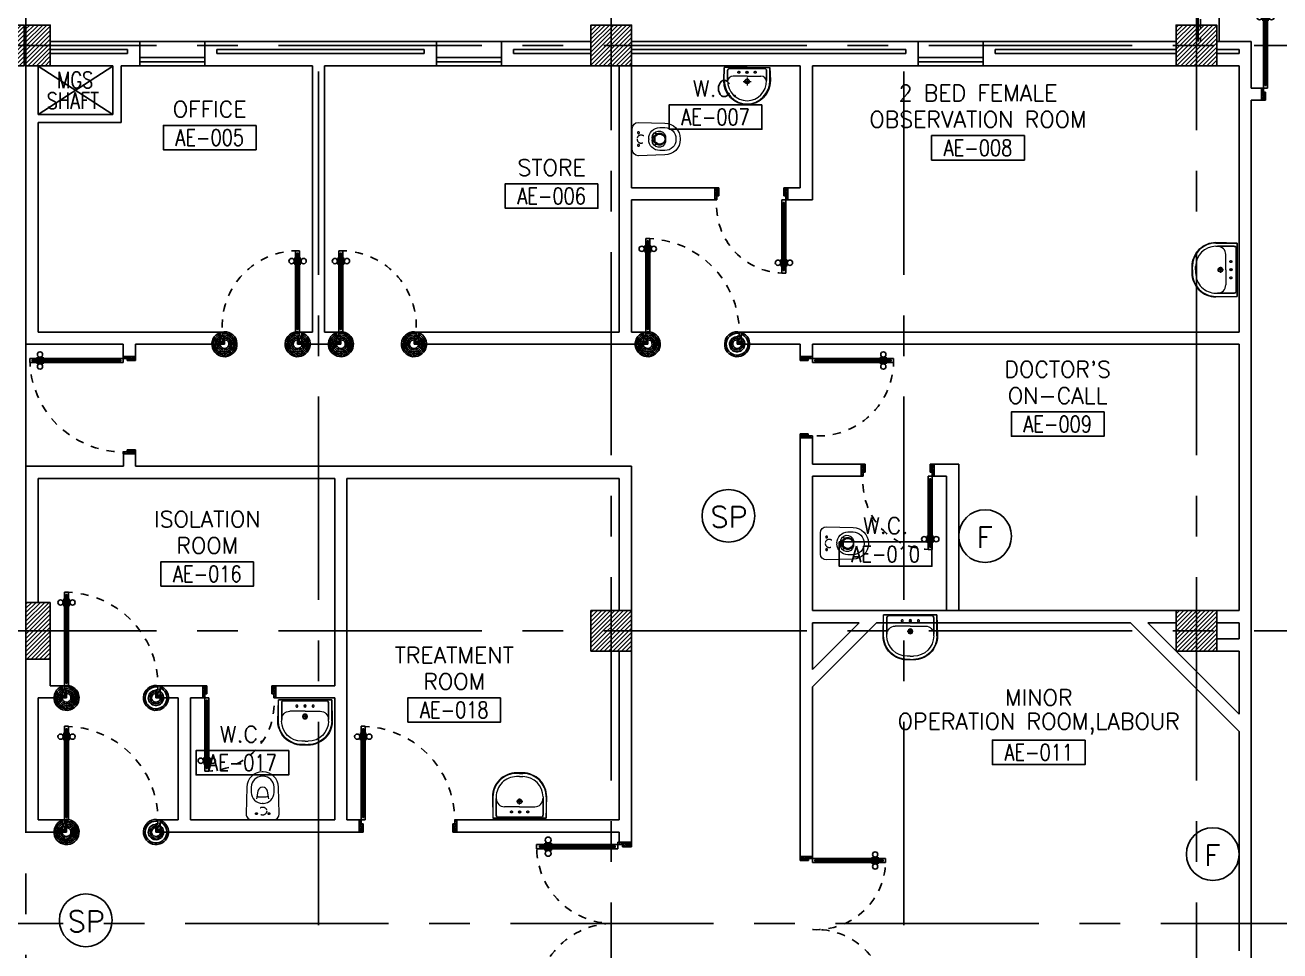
# Model space of a CAD drawing. Extents: x -0.4 to 91.7, y -13.9 to 77.4.
# Drawn here: x 53.23 to 68.67, y 52.73 to 64.12 of the extents above; entities that cross this region are included whole.
import ezdxf
from ezdxf.enums import TextEntityAlignment as Align

# ---------------------------------------------------------------- set-up
doc = ezdxf.new("R2010")
doc.units = 0
doc.header["$MEASUREMENT"] = 0
doc.header["$PDMODE"] = 3
doc.header["$PDSIZE"] = 0.1
for name, pattern in [('CENTERX2', [4, 2.5, -0.5, 0.5, -0.5]), ('DASHED', [0.75, 0.5, -0.25]), ('HIDDEN', [0.375, 0.25, -0.125]), ('HIDDEN2', [0.1875, 0.125, -0.0625])]:
    doc.linetypes.add(name, pattern=pattern)
doc.layers.get('0').update_dxf_attribs({"color": 11, "linetype": 'CONTINUOUS'})
doc.layers.get('DEFPOINTS').update_dxf_attribs({"color": 11, "linetype": 'CONTINUOUS'})
for name, color, linetype in [('AX-DIM', 11, 'CONTINUOUS'), ('AXES', 11, 'CENTERX2'), ('COL', 11, 'CONTINUOUS'), ('DOOR', 11, 'CONTINUOUS'), ('DOOR-DIM', 11, 'CONTINUOUS'), ('E-CLCK', 4, 'CONTINUOUS'), ('E-PA', 4, 'CONTINUOUS'), ('FIX', 11, 'CONTINUOUS'), ('HAT', 11, 'CONTINUOUS'), ('INSUL', 11, 'CONTINUOUS'), ('RM-BOX', 11, 'CONTINUOUS'), ('RM-NAME', 11, 'CONTINUOUS'), ('RM-NO', 11, 'CONTINUOUS'), ('SHAFT', 11, 'CONTINUOUS'), ('STR', 11, 'CONTINUOUS'), ('WALL', 11, 'CONTINUOUS'), ('WIN', 11, 'CONTINUOUS')]:
    doc.layers.add(name, color=color, linetype=linetype)
doc.styles.add('ROMANS', font='ROMANS.shx', dxfattribs={"width": 0.6})
doc.dimstyles.new('STANDARD in', dxfattribs={"dimtxt": 0.2, "dimasz": 0.1, "dimexe": 0.07, "dimexo": 0.05, "dimgap": 0.1, "dimtad": 1, "dimdec": 0, "dimlfac": 1000, "dimzin": 0, "dimdsep": 46, "dimtxsty": 'ROMANS', "dimblk": 'ARCHTICK', "dimcen": 0.05, "dimdle": 0.05, "dimclrd": 7, "dimclre": 7, "dimclrt": 2, "dimadec": 0, "dimazin": 0, "dimtfac": 1, "dimtdec": 0, "dimtmove": 2, "dimatfit": 3, "dimldrblk": 'ARCHTICK', "dimfxl": 0, "dimtolj": 1, "dimtzin": 0, "dimarcsym": 0})

# ---------------------------------------------------------------- blocks, each defined once
blk = doc.blocks.new('*X47')
at = {"color": 0}
for p, q in [((80579, 62336), (81044, 62801)), ((80579, 62389), (80991, 62801)), ((80579, 62442), (80938, 62801)), ((80579, 62495), (80885, 62801)), ((80579, 62548), (80832, 62801)), ((80579, 62601), (80779, 62801)), ((80579, 62654), (80726, 62801)), ((80579, 62707), (80673, 62801)), ((80579, 62760), (80620, 62801)), ((80597, 62301), (81079, 62783)), ((80650, 62301), (81079, 62730)), ((80703, 62301), (81079, 62677)), ((80756, 62301), (81079, 62624)), ((80810, 62301), (81079, 62571)), ((80863, 62301), (81079, 62518)), ((80916, 62301), (81079, 62465)), ((80969, 62301), (81079, 62412)), ((81022, 62301), (81079, 62359)), ((81075, 62301), (81079, 62306))]:
    blk.add_line(p, q, dxfattribs=at)
blk = doc.blocks.new('A$C010A25D0')
at = {"layer": 'DOOR', "color": 0, "linetype": 'ByBlock'}
for p, q in [((0, 2031), (0, 1981)), ((0, 1981), (0, 2031)), ((50, 2031), (0, 2031)), ((30, 2014), (30, 1998)), ((50, 2014), (30, 2014)), ((50, 2031), (50, 2014)), ((83, 2031), (83, 2038)), ((173, 2038), (83, 2038)), ((95, 2038), (95, 2047)), ((95, 2047), (160, 2047)), ((95, 2038), (160, 2038)), ((160, 2038), (160, 2047)), ((173, 2031), (173, 2038)), ((950, 2014), (950, 2031)), ((950, 2031), (1000, 2031)), ((970, 2014), (950, 2014)), ((970, 1998), (970, 2014)), ((1000, 2056), (1000, 2031)), ((1000, 2056), (1150, 2056)), ((1000, 1981), (1000, 2031)), ((1000, 2031), (1050, 2031)), ((1050, 2031), (1050, 2006)), ((1150, 2006), (1150, 2056)), ((50, 1981), (0, 1981)), ((50, 1998), (30, 1998)), ((50, 1998), (50, 1981)), ((83, 1981), (83, 1974)), ((173, 1974), (83, 1974)), ((95, 1974), (95, 1965)), ((95, 1974), (160, 1974)), ((95, 1965), (160, 1965)), ((160, 1974), (160, 1965)), ((173, 1981), (173, 1974)), ((950, 1981), (950, 1998)), ((950, 1998), (970, 1998)), ((1000, 1981), (950, 1981)), ((1050, 2006), (1150, 2006)), ((50, 131), (0, 131)), ((0, 131), (0, 81)), ((0, 81), (0, 131)), ((50, 81), (0, 81)), ((50, 114), (30, 114)), ((30, 98), (30, 114)), ((50, 98), (30, 98)), ((50, 114), (50, 131)), ((50, 81), (50, 98)), ((173, 138), (83, 138)), ((83, 131), (83, 138)), ((83, 81), (83, 74)), ((173, 74), (83, 74)), ((95, 147), (160, 147)), ((95, 138), (95, 147)), ((95, 138), (160, 138)), ((95, 74), (160, 74)), ((95, 74), (95, 65)), ((95, 65), (160, 65)), ((160, 138), (160, 147)), ((160, 74), (160, 65)), ((173, 131), (173, 138)), ((173, 81), (173, 74)), ((1000, 131), (950, 131)), ((950, 131), (950, 114)), ((950, 114), (970, 114)), ((970, 98), (950, 98)), ((950, 98), (950, 81)), ((950, 81), (1000, 81)), ((970, 114), (970, 98)), ((1000, 131), (1000, 81)), ((1000, 56), (1000, 81)), ((1000, 81), (1050, 81)), ((1000, 56), (1150, 56)), ((1050, 81), (1050, 106)), ((1050, 106), (1150, 106)), ((1150, 106), (1150, 56))]:
    blk.add_line(p, q, dxfattribs=at)
at = {"layer": 'DOOR', "linetype": 'ByBlock'}
for p, q in [((950, 2031), (50, 2031)), ((950, 2014), (50, 2014)), ((950, 1998), (50, 1998)), ((50, 1981), (950, 1981)), ((50, 131), (950, 131)), ((950, 114), (50, 114)), ((950, 98), (50, 98)), ((950, 81), (50, 81)), ((1150, 56), (1000, 56))]:
    blk.add_line(p, q, dxfattribs=at)
at = {"layer": 'DOOR', "color": 9, "linetype": 'ByBlock'}
for p, q in [((1150, 2006), (1037, 2056)), ((1150, 2006), (1050, 2019)), ((1150, 2006), (1110, 2056)), ((1150, 106), (1037, 56)), ((1150, 106), (1050, 93)), ((1150, 106), (1110, 56))]:
    blk.add_line(p, q, dxfattribs=at)
at = {"layer": 'DOOR', "color": 0, "linetype": 'ByBlock'}
for centre in [(128, 2079), (128, 1932), (128, 179), (128, 32)]:
    blk.add_circle(centre, 32.4, dxfattribs=at)
at = {"layer": 'DOOR', "linetype": 'HIDDEN', "ltscale": 0.5}
for centre, start, end in [((951, 2006), 178.494, 272.9568), ((951, 106), 87.0432, 181.506)]:
    blk.add_arc(centre, 951, start, end, dxfattribs=at)
at = {"layer": 'DOOR', "color": 9, "linetype": 'ByBlock'}
for centre, radius, start, end in [((1150, 2006), 154, 161.1053, 166.2858), ((1150, 2006), 134, 158.1598, 169.28), ((1150, 2006), 114, 154.0838, 167.3774), ((1150, 2006), 94.4, 148.0182, 180), ((1150, 2006), 74.4, 137.7764, 180), ((1150, 2006), 54.4, 113.2074, 180), ((1150, 2006), 34.4, 90, 180), ((1150, 2006), 14.4, 90, 180), ((1150, 106), 154, 193.7142, 198.8947), ((1150, 106), 134, 190.72, 201.8402), ((1150, 106), 114, 192.6226, 205.9162), ((1150, 106), 94.4, 180, 211.9818), ((1150, 106), 74.4, 180, 222.2236), ((1150, 106), 54.4, 180, 246.7926), ((1150, 106), 34.4, 180, 270), ((1150, 106), 14.4, 180, 270)]:
    blk.add_arc(centre, radius, start, end, dxfattribs=at)
at = {"layer": 'WALL'}
blk.add_line((1000, 56), (1150, 56), dxfattribs=at)
blk = doc.blocks.new('*X46')
at = {"color": 0}
for p, q in [((80579, 69548), (81032, 70001)), ((80579, 69601), (80979, 70001)), ((80579, 69654), (80926, 70001)), ((80579, 69707), (80873, 70001)), ((80579, 69760), (80820, 70001)), ((80579, 69814), (80767, 70001)), ((80579, 69867), (80714, 70001)), ((80579, 69920), (80661, 70001)), ((80579, 69973), (80608, 70001)), ((80585, 69501), (81079, 69995)), ((80638, 69501), (81079, 69942)), ((80691, 69501), (81079, 69889)), ((80744, 69501), (81079, 69836)), ((80797, 69501), (81079, 69783)), ((80850, 69501), (81079, 69730)), ((80903, 69501), (81079, 69677)), ((80956, 69501), (81079, 69624)), ((81009, 69501), (81079, 69571)), ((81062, 69501), (81079, 69518))]:
    blk.add_line(p, q, dxfattribs=at)
blk = doc.blocks.new('_ARCHTICK')
at = {"color": 0, "linetype": 'ByBlock', "const_width": 0.15}
blk.add_lwpolyline([(-0.5, -0.5), (0.5, 0.5)], dxfattribs=at)
blk = doc.blocks.new('*D139')
at = {"layer": 'AX-DIM', "color": 7, "lineweight": -2}
for p, q in [((10.901, 76.113), (86.317, 76.113)), ((10.951, 63.985), (10.951, 76.183)), ((86.267, 74.743), (86.267, 76.183))]:
    blk.add_line(p, q, dxfattribs=at)
at = {"layer": 'DEFPOINTS', "color": 0}
for p in [(86.267, 76.113), (86.267, 74.693), (10.951, 63.935)]:
    blk.add_point(p, dxfattribs=at)
at = {"layer": 'AX-DIM', "color": 7, "lineweight": -2, "xscale": 0.1, "yscale": 0.1, "zscale": 0.1, "rotation": 180}
blk.add_blockref('_ARCHTICK', (10.951, 76.113), dxfattribs=at)
at = {"layer": 'AX-DIM', "color": 7, "lineweight": -2, "xscale": 0.1, "yscale": 0.1, "zscale": 0.1}
blk.add_blockref('_ARCHTICK', (86.267, 76.113), dxfattribs=at)
at = {"layer": 'AX-DIM', "color": 2, "insert": (48.609, 76.313), "char_height": 0.2, "attachment_point": 5, "style": 'ROMANS'}
blk.add_mtext('\\A1;75316', dxfattribs=at)
blk = doc.blocks.new('RM1')
at = {"layer": 'RM-BOX'}
blk.add_lwpolyline([(570, -200), (-570, -200), (-570, -500), (570, -500)], close=True, dxfattribs=at)
at = {"layer": 'RM-NAME', "style": 'ROMANS'}
for tag, p in [('ROOMNAME1', (0, 324)), ('ROOMNAME2', (0, 0))]:
    blk.add_attdef(tag, text='', height=200, dxfattribs=at).set_placement(p, align=Align.MIDDLE)
at = {"layer": 'RM-NO', "style": 'ROMANS', "width": 0.8}
blk.add_attdef('ROOMNO', text='', height=200, dxfattribs=at).set_placement((0, -350), align=Align.MIDDLE)
blk = doc.blocks.new('A$C24ED45A6')
at = {"layer": 'DOOR', "color": 0, "linetype": 'ByBlock'}
for p, q in [((925, 1100), (925, 1150)), ((925, 1150), (975, 1150)), ((975, 1150), (925, 1150)), ((942, 1100), (925, 1100)), ((942, 1100), (942, 1120)), ((958, 1120), (942, 1120)), ((958, 1100), (958, 1120)), ((975, 1100), (958, 1100)), ((975, 1100), (975, 1150)), ((909, 1055), (909, 990)), ((918, 1055), (909, 1055)), ((918, 990), (909, 990)), ((918, 978), (918, 1068)), ((925, 1068), (918, 1068)), ((918, 1055), (918, 990)), ((925, 978), (918, 978)), ((975, 1068), (982, 1068)), ((975, 978), (982, 978)), ((982, 978), (982, 1068)), ((982, 1055), (982, 990)), ((982, 1055), (991, 1055)), ((982, 990), (991, 990)), ((991, 1055), (991, 990)), ((925, 150), (925, 200)), ((925, 200), (942, 200)), ((942, 200), (942, 180)), ((942, 180), (958, 180)), ((958, 180), (958, 200)), ((958, 200), (975, 200)), ((975, 200), (975, 150)), ((0, 0), (0, 150)), ((0, 150), (25, 150)), ((50, 0), (0, 0)), ((25, 150), (25, 100)), ((25, 100), (50, 100)), ((50, 100), (50, 0)), ((925, 150), (975, 150)), ((975, 100), (950, 100)), ((950, 100), (950, 0)), ((1000, 150), (975, 150)), ((975, 150), (975, 100)), ((1000, 150), (1000, 0)), ((950, 0), (1000, 0))]:
    blk.add_line(p, q, dxfattribs=at)
at = {"layer": 'DOOR', "linetype": 'ByBlock'}
for p, q in [((925, 1100), (925, 200)), ((942, 200), (942, 1100)), ((958, 200), (958, 1100)), ((975, 200), (975, 1100))]:
    blk.add_line(p, q, dxfattribs=at)
at = {"layer": 'DOOR', "color": 9, "linetype": 'ByBlock'}
for p, q in [((50, 0), (0, 114)), ((50, 0), (0, 40)), ((50, 0), (37, 100)), ((950, 0), (1000, 114)), ((950, 0), (963, 100)), ((950, 0), (1000, 40))]:
    blk.add_line(p, q, dxfattribs=at)
at = {"layer": 'DOOR', "color": 0, "linetype": 'ByBlock'}
for centre in [(876, 1023), (1024, 1023)]:
    blk.add_circle(centre, 32.4, dxfattribs=at)
at = {"layer": 'DOOR', "linetype": 'HIDDEN', "ltscale": 0.5}
blk.add_arc((950, 222), 928, 88.456, 184.4816, dxfattribs=at)
at = {"layer": 'DOOR', "color": 9, "linetype": 'ByBlock'}
for centre, radius, start, end in [((50, 0), 154, 103.7142, 108.8947), ((50, 0), 134, 100.72, 111.8402), ((50, 0), 114, 102.6226, 115.9162), ((50, 0), 94.4, 90, 121.9818), ((50, 0), 74.4, 90, 132.2236), ((50, 0), 54.4, 90, 156.7926), ((50, 0), 34.4, 90, 180), ((50, 0), 14.4, 90, 180), ((950, 0), 94.4, 58.0182, 90), ((950, 0), 74.4, 47.7764, 90), ((950, 0), 54.4, 23.2074, 90), ((950, 0), 34.4, 0, 90), ((950, 0), 14.4, 0, 90), ((950, 0), 134, 68.1598, 79.28), ((950, 0), 114, 64.0838, 77.3774), ((950, 0), 154, 71.1053, 76.2858)]:
    blk.add_arc(centre, radius, start, end, dxfattribs=at)
at = {"layer": 'WALL'}
blk.add_line((1000, 0), (1000, 150), dxfattribs=at)
blk = doc.blocks.new('*X72')
at = {"color": 0}
for p, q in [((73379, 62348), (73832, 62801)), ((73379, 62401), (73779, 62801)), ((73379, 62454), (73726, 62801)), ((73379, 62507), (73673, 62801)), ((73379, 62560), (73620, 62801)), ((73379, 62614), (73567, 62801)), ((73379, 62667), (73514, 62801)), ((73379, 62720), (73461, 62801)), ((73379, 62773), (73408, 62801)), ((73385, 62301), (73879, 62795)), ((73438, 62301), (73879, 62742)), ((73491, 62301), (73879, 62689)), ((73544, 62301), (73879, 62636)), ((73597, 62301), (73879, 62583)), ((73650, 62301), (73879, 62530)), ((73703, 62301), (73879, 62477)), ((73756, 62301), (73879, 62424)), ((73809, 62301), (73879, 62371)), ((73862, 62301), (73879, 62318))]:
    blk.add_line(p, q, dxfattribs=at)
blk = doc.blocks.new('COL50')
at = {"layer": 'COL'}
blk.add_lwpolyline([(-250, 250), (-250, -250), (250, -250), (250, 250)], close=True, dxfattribs=at)
blk = doc.blocks.new('A$C272A55A0')
at = {"layer": 'DOOR', "color": 0, "linetype": 'ByBlock'}
for p, q in [((0, 900), (0, 1050)), ((50, 1050), (0, 1050)), ((50, 950), (50, 1050)), ((1750, 950), (1750, 1050)), ((1750, 1050), (1800, 1050)), ((1800, 1050), (1800, 900)), ((0, 900), (25, 900)), ((25, 950), (50, 950)), ((25, 900), (25, 950)), ((75, 900), (25, 900)), ((25, 850), (25, 900)), ((42, 850), (25, 850)), ((58, 870), (42, 870)), ((42, 870), (42, 850)), ((58, 850), (58, 870)), ((75, 850), (58, 850)), ((75, 900), (75, 850)), ((1725, 900), (1775, 900)), ((1725, 900), (1725, 850)), ((1725, 850), (1742, 850)), ((1742, 870), (1758, 870)), ((1742, 850), (1742, 870)), ((1775, 950), (1750, 950)), ((1758, 870), (1758, 850)), ((1758, 850), (1775, 850)), ((1775, 900), (1775, 950)), ((1800, 900), (1775, 900)), ((1775, 850), (1775, 900)), ((1718, 160), (1709, 160)), ((1709, 95), (1709, 160)), ((1725, 173), (1718, 173)), ((1718, 173), (1718, 83)), ((1718, 95), (1718, 160)), ((1775, 173), (1782, 173)), ((1782, 173), (1782, 83)), ((1782, 160), (1791, 160)), ((1782, 95), (1782, 160)), ((1791, 95), (1791, 160)), ((25, 50), (42, 50)), ((25, 50), (25, 0)), ((25, 0), (75, 0)), ((75, 0), (25, 0)), ((42, 50), (42, 30)), ((42, 30), (58, 30)), ((58, 50), (75, 50)), ((58, 50), (58, 30)), ((75, 50), (75, 0)), ((1718, 95), (1709, 95)), ((1725, 83), (1718, 83)), ((1742, 50), (1725, 50)), ((1725, 50), (1725, 0)), ((1775, 0), (1725, 0)), ((1725, 0), (1775, 0)), ((1742, 50), (1742, 30)), ((1758, 30), (1742, 30)), ((1775, 50), (1758, 50)), ((1758, 50), (1758, 30)), ((1775, 83), (1782, 83)), ((1775, 50), (1775, 0)), ((1782, 95), (1791, 95))]:
    blk.add_line(p, q, dxfattribs=at)
at = {"layer": 'DOOR', "color": 9, "linetype": 'ByBlock'}
for p, q in [((50, 1050), (0, 1010)), ((50, 1050), (0, 937)), ((50, 1050), (37, 950)), ((1750, 1050), (1800, 1010)), ((1750, 1050), (1800, 937)), ((1750, 1050), (1763, 950))]:
    blk.add_line(p, q, dxfattribs=at)
at = {"layer": 'DOOR', "linetype": 'ByBlock'}
for p, q in [((25, 850), (25, 50)), ((42, 850), (42, 50)), ((58, 850), (58, 50)), ((75, 50), (75, 850)), ((1725, 50), (1725, 850)), ((1742, 850), (1742, 50)), ((1758, 850), (1758, 50)), ((1775, 850), (1775, 50))]:
    blk.add_line(p, q, dxfattribs=at)
at = {"layer": 'DOOR', "color": 0, "linetype": 'ByBlock'}
for centre in [(1676, 128), (1824, 128)]:
    blk.add_circle(centre, 32.4, dxfattribs=at)
at = {"layer": 'DOOR', "color": 9, "linetype": 'ByBlock'}
for centre, radius, start, end in [((50, 1050), 54.4, 203.2074, 270), ((50, 1050), 74.4, 227.7764, 270), ((50, 1050), 34.4, 180, 270), ((50, 1050), 14.4, 180, 270), ((1750, 1050), 14.4, 270, 0), ((1750, 1050), 34.4, 270, 0), ((1750, 1050), 54.4, 270, 336.7926), ((1750, 1050), 74.4, 270, 312.2236), ((50, 1050), 94.4, 238.0182, 270), ((50, 1050), 114, 244.0838, 257.3774), ((50, 1050), 134, 248.1598, 259.28), ((50, 1050), 154, 251.1053, 256.2858), ((1750, 1050), 94.4, 270, 301.9818), ((1750, 1050), 114, 282.6226, 295.9162), ((1750, 1050), 134, 280.72, 291.8402), ((1750, 1050), 154, 283.7142, 288.8947)]:
    blk.add_arc(centre, radius, start, end, dxfattribs=at)
at = {"layer": 'DOOR', "linetype": 'HIDDEN', "ltscale": 0.5}
for centre, start, end in [((50, 851), 268.3174, 3.2965), ((1750, 851), 176.7035, 271.6826)]:
    blk.add_arc(centre, 851, start, end, dxfattribs=at)
at = {"layer": 'WALL', "linetype": 'ByBlock'}
blk.add_line((1800, 900), (1800, 1050), dxfattribs=at)
blk = doc.blocks.new('*X71')
at = {"color": 0}
for p, q in [((73379, 69508), (73872, 70001)), ((73379, 69561), (73819, 70001)), ((73379, 69614), (73766, 70001)), ((73379, 69667), (73713, 70001)), ((73379, 69720), (73660, 70001)), ((73379, 69773), (73607, 70001)), ((73379, 69826), (73554, 70001)), ((73379, 69879), (73501, 70001)), ((73379, 69932), (73448, 70001)), ((73379, 69985), (73395, 70001)), ((73425, 69501), (73879, 69955)), ((73478, 69501), (73879, 69902)), ((73532, 69501), (73879, 69849)), ((73585, 69501), (73879, 69796)), ((73638, 69501), (73879, 69743)), ((73691, 69501), (73879, 69690)), ((73744, 69501), (73879, 69637)), ((73797, 69501), (73879, 69584)), ((73850, 69501), (73879, 69531))]:
    blk.add_line(p, q, dxfattribs=at)
blk = doc.blocks.new('LAV1')
at = {"layer": 'FIX', "linetype": 'ByBlock'}
blk.add_line((-328, -25), (328, -25), dxfattribs=at)
at = {"layer": 'FIX', "linetype": 'Continuous', "lineweight": 20}
for p, q in [((-328, -285), (-328, -25)), ((328, -285), (328, -25)), ((-288, -285), (-288, -265)), ((0, -165), (-187, -165)), ((0, -165), (187, -165)), ((287, -285), (287, -265)), ((0, -535), (-38, -535)), ((0, -575), (-38, -575)), ((0, -535), (38, -535)), ((0, -575), (38, -575))]:
    blk.add_line(p, q, dxfattribs=at)
at = {"layer": 'FIX', "linetype": 'ByBlock', "ltscale": 0.3}
for p, q in [((-288, -265), (-288, -60)), ((0, -35), (-262, -35)), ((0, -35), (262, -35)), ((287, -265), (287, -60))]:
    blk.add_line(p, q, dxfattribs=at)
at = {"layer": 'FIX', "lineweight": 20}
for p, q in [((-16, -101), (15, -101)), ((0, -85), (0, -116))]:
    blk.add_line(p, q, dxfattribs=at)
at = {"layer": 'FIX', "linetype": 'DASHED', "lineweight": 20, "ltscale": 0.04}
for p, q in [((-36, -230), (37, -230)), ((0, -194), (0, -266))]:
    blk.add_line(p, q, dxfattribs=at)
at = {"layer": 'FIX', "linetype": 'Continuous', "lineweight": 20}
blk.add_lwpolyline([(295, -25), (0, -25), (-328, -25), (-334, -285, 0.414214), (-38, -582), (0, -582), (38, -582, 0.414214), (334, -285), (328, -25), (0, -25)], format="xyb", dxfattribs=at)
at = {"layer": 'FIX', "linetype": 'HIDDEN', "lineweight": 20, "ltscale": 0.05}
for centre in [(-100, -101), (100, -101)]:
    blk.add_circle(centre, 12.4, dxfattribs=at)
at = {"layer": 'FIX', "lineweight": 20}
for centre, radius in [((0, -101), 15.5), ((0, -230), 29.5), ((0, -230), 22.5)]:
    blk.add_circle(centre, radius, dxfattribs=at)
at = {"layer": 'FIX', "linetype": 'ByBlock', "ltscale": 0.3}
for centre, start, end in [((-262, -60), 90, 180), ((262, -60), 0, 90)]:
    blk.add_arc(centre, 25, start, end, dxfattribs=at)
at = {"layer": 'FIX', "linetype": 'Continuous', "lineweight": 20}
for centre, radius, start, end in [((-38, -285), 290, 180, 270), ((-38, -285), 250, 180, 270), ((-187, -265), 100, 90, 180), ((38, -285), 290, 270, 0), ((38, -285), 250, 270, 0), ((187, -265), 100, 0, 90)]:
    blk.add_arc(centre, radius, start, end, dxfattribs=at)
blk = doc.blocks.new('WC1')
at = {"layer": 'FIX', "lineweight": 20}
for p, q in [((35, 204), (-293, 194)), ((-482, 5), (-482, -5)), ((-429, 5), (-429, -5)), ((-289, 24), (-295, 0)), ((-295, 0), (-289, -24)), ((-230, 141), (-293, 141)), ((-150, 76), (-245, 60)), ((-94, 5), (-94, -5)), ((108, 0), (108, 131)), ((108, -131), (108, 0)), ((-293, -141), (-230, -141)), ((-245, -60), (-150, -76)), ((-293, -194), (35, -204)), ((32, -204), (35, -204))]:
    blk.add_line(p, q, dxfattribs=at)
at = {"layer": 'FIX', "linetype": 'Continuous', "lineweight": 20}
blk.add_line((-175, -47), (-175, 45), dxfattribs=at)
at = {"layer": 'FIX', "linetype": 'HIDDEN2', "lineweight": 20, "ltscale": 0.3}
blk.add_circle((0, 0), 49.8, dxfattribs=at)
at = {"layer": 'FIX', "linetype": 'HIDDEN', "lineweight": 20, "ltscale": 0.05}
for centre in [(32, 78), (32, -77)]:
    blk.add_circle(centre, 11.6, dxfattribs=at)
at = {"layer": 'FIX', "lineweight": 20}
for centre, radius, start, end in [((-293, 5), 189, 90, 180), ((35, 131), 73, 360, 90), ((-293, 5), 136, 90, 180), ((-228, -7), 68.2, 128.9242, 152.8468), ((-219, -18), 82, 108.496, 128.9242), ((-230, 5), 136, 360, 90), ((-293, -5), 189, 180, 270), ((-293, -5), 136, 180, 270), ((-228, 7), 68.2, 207.1532, 231.0758), ((-219, 18), 82, 231.0758, 251.504), ((-230, -5), 136, 270, 0), ((35, -131), 73, 270, 0)]:
    blk.add_arc(centre, radius, start, end, dxfattribs=at)
at = {"layer": 'FIX', "linetype": 'Continuous', "lineweight": 20}
for centre, start, end in [((-198, 46), 357.6662, 91.6121), ((-197, -46), 268.3879, 2.3338)]:
    blk.add_arc(centre, 22.3, start, end, dxfattribs=at)
blk = doc.blocks.new('LAV-003')
at = {"layer": 'FIX', "linetype": 'ByBlock'}
blk.add_line((-328, -25), (328, -25), dxfattribs=at)
at = {"layer": 'FIX', "linetype": 'Continuous', "lineweight": 20}
for p, q in [((-328, -285), (-328, -25)), ((328, -285), (328, -25)), ((-288, -285), (-288, -265)), ((0, -165), (-187, -165)), ((0, -165), (187, -165)), ((287, -285), (287, -265)), ((0, -535), (-38, -535)), ((0, -575), (-38, -575)), ((0, -535), (38, -535)), ((0, -575), (38, -575))]:
    blk.add_line(p, q, dxfattribs=at)
at = {"layer": 'FIX', "linetype": 'ByBlock', "ltscale": 0.3}
for p, q in [((-288, -265), (-288, -60)), ((0, -35), (-262, -35)), ((0, -35), (262, -35)), ((287, -265), (287, -60))]:
    blk.add_line(p, q, dxfattribs=at)
at = {"layer": 'FIX', "lineweight": 20}
for p, q in [((-16, -101), (15, -101)), ((0, -85), (0, -116))]:
    blk.add_line(p, q, dxfattribs=at)
at = {"layer": 'FIX', "linetype": 'DASHED', "lineweight": 20, "ltscale": 0.04}
for p, q in [((-36, -230), (37, -230)), ((0, -194), (0, -266))]:
    blk.add_line(p, q, dxfattribs=at)
at = {"layer": 'FIX', "linetype": 'Continuous', "lineweight": 20}
blk.add_lwpolyline([(295, -25), (0, -25), (-328, -25), (-334, -285, 0.414214), (-38, -582), (0, -582), (38, -582, 0.414214), (334, -285), (328, -25), (0, -25)], format="xyb", dxfattribs=at)
at = {"layer": 'FIX', "linetype": 'HIDDEN', "lineweight": 20, "ltscale": 0.05}
for centre in [(-100, -101), (100, -101)]:
    blk.add_circle(centre, 12.4, dxfattribs=at)
at = {"layer": 'FIX', "lineweight": 20}
for centre, radius in [((0, -101), 15.5), ((0, -230), 29.5), ((0, -230), 22.5)]:
    blk.add_circle(centre, radius, dxfattribs=at)
at = {"layer": 'FIX', "linetype": 'ByBlock', "ltscale": 0.3}
for centre, start, end in [((-262, -60), 90, 180), ((262, -60), 0, 90)]:
    blk.add_arc(centre, 25, start, end, dxfattribs=at)
at = {"layer": 'FIX', "linetype": 'Continuous', "lineweight": 20}
for centre, radius, start, end in [((-38, -285), 290, 180, 270), ((-38, -285), 250, 180, 270), ((-187, -265), 100, 90, 180), ((38, -285), 290, 270, 0), ((38, -285), 250, 270, 0), ((187, -265), 100, 0, 90)]:
    blk.add_arc(centre, radius, start, end, dxfattribs=at)
blk = doc.blocks.new('C-300')
at = {"layer": 'HAT', "linetype": 'ByBlock', "ltscale": 0.3}
h = blk.add_hatch(dxfattribs=at)
h.set_pattern_fill('ANSI31', color=8, scale=300, style=0)
h.set_pattern_definition([(45, (-258496.182, -82361.005), (-26.5165043, 26.5165043), [])])
h.paths.add_polyline_path([(300, 500), (0, 500), (0, 250), (300, 250)])
h.paths.add_polyline_path([(300, 250), (0, 250), (0, 0), (300, 0)])
at = {"layer": 'COL'}
blk.add_lwpolyline([(0, 500), (300, 500), (300, 0), (0, 0)], close=True, dxfattribs=at)
blk = doc.blocks.new('C-300A')
at = {"layer": 'SHAFT', "color": 6, "linetype": 'ByBlock', "ltscale": 0.3}
for p in [(-300, 0), (20, 0)]:
    blk.add_blockref('C-300', p, dxfattribs=at)
blk = doc.blocks.new('DOOR100')
at = {"layer": 'DOOR', "color": 7, "linetype": 'ByBlock'}
for p, q in [((-75, 1250), (-75, 1300)), ((-75, 1300), (-25, 1300)), ((-25, 1300), (-75, 1300)), ((-58, 1250), (-75, 1250)), ((-58, 1250), (-58, 1270)), ((-42, 1270), (-58, 1270)), ((-42, 1250), (-42, 1270)), ((-25, 1250), (-42, 1250)), ((-25, 1250), (-25, 1300)), ((-91, 1205), (-91, 1140)), ((-82, 1205), (-91, 1205)), ((-82, 1140), (-91, 1140)), ((-82, 1128), (-82, 1218)), ((-75, 1218), (-82, 1218)), ((-82, 1205), (-82, 1140)), ((-75, 1128), (-82, 1128)), ((-25, 1218), (-18, 1218)), ((-25, 1128), (-18, 1128)), ((-18, 1128), (-18, 1218)), ((-18, 1205), (-18, 1140)), ((-18, 1205), (-9, 1205)), ((-18, 1140), (-9, 1140)), ((-9, 1205), (-9, 1140)), ((-75, 200), (-58, 200)), ((-75, 150), (-75, 200)), ((-58, 200), (-58, 180)), ((-58, 180), (-42, 180)), ((-42, 200), (-25, 200)), ((-42, 180), (-42, 200)), ((-25, 200), (-25, 150)), ((-1200, 0), (-1200, 150)), ((-1200, 150), (-1175, 150)), ((-1200, 150), (-1200, 0)), ((-1150, 0), (-1200, 114)), ((-1150, 0), (-1200, 40)), ((-1150, 0), (-1200, 0)), ((-1175, 150), (-1175, 100)), ((-1175, 100), (-1150, 100)), ((-1150, 0), (-1163, 100)), ((-1150, 100), (-1150, 0)), ((-75, 150), (-25, 150)), ((-50, 0), (0, 114)), ((-50, 100), (-50, 0)), ((-50, 0), (-37, 100)), ((-25, 100), (-50, 100)), ((-50, 0), (0, 40)), ((-50, 0), (0, 0)), ((0, 150), (-25, 150)), ((-25, 150), (-25, 100)), ((0, 0), (0, 150)), ((0, 150), (0, 0))]:
    blk.add_line(p, q, dxfattribs=at)
at = {"layer": 'DOOR', "linetype": 'ByBlock'}
for p, q in [((-75, 1250), (-75, 200)), ((-58, 200), (-58, 1250)), ((-42, 200), (-42, 1250)), ((-25, 200), (-25, 1250))]:
    blk.add_line(p, q, dxfattribs=at)
at = {"layer": 'DOOR', "color": 7, "linetype": 'ByBlock'}
for centre in [(-124, 1173), (24, 1173)]:
    blk.add_circle(centre, 32.4, dxfattribs=at)
at = {"layer": 'DOOR', "linetype": 'HIDDEN', "ltscale": 0.5}
blk.add_arc((-25, 150), 1150, 90, 180, dxfattribs=at)
at = {"layer": 'DOOR', "color": 7, "linetype": 'ByBlock'}
for centre, radius, start, end in [((-1150, 0), 154, 103.7142, 108.8947), ((-1150, 0), 134, 100.72, 111.8402), ((-1150, 0), 94.4, 90, 121.9818), ((-1150, 0), 74.4, 90, 132.2236), ((-1150, 0), 54.4, 90, 156.7926), ((-1150, 0), 34.4, 90, 180), ((-1150, 0), 14.4, 90, 180), ((-50, 0), 94.4, 58.0182, 90), ((-50, 0), 74.4, 47.7764, 90), ((-50, 0), 54.4, 23.2074, 90), ((-50, 0), 34.4, 0, 90), ((-50, 0), 14.4, 0, 90), ((-50, 0), 134, 68.1598, 79.28), ((-50, 0), 114, 64.0838, 77.3774), ((-50, 0), 154, 71.1053, 76.2858)]:
    blk.add_arc(centre, radius, start, end, dxfattribs=at)
blk = doc.blocks.new('DOOR90')
at = {"layer": 'DOOR', "color": 7, "linetype": 'ByBlock'}
for p, q in [((-150, 0), (0, 0)), ((-150, 0), (-150, -25)), ((0, -50), (-114, 0)), ((0, -50), (-40, 0)), ((0, -50), (0, 0)), ((-1000, -25), (-1050, -25)), ((-1050, -75), (-1050, -25)), ((-1050, -25), (-1050, -75)), ((-1000, -75), (-1050, -75)), ((-1000, -42), (-1020, -42)), ((-1020, -42), (-1020, -58)), ((-1000, -58), (-1020, -58)), ((-1000, -25), (-1000, -42)), ((-1000, -58), (-1000, -75)), ((-878, -18), (-968, -18)), ((-968, -25), (-968, -18)), ((-968, -75), (-968, -82)), ((-878, -82), (-968, -82)), ((-955, -9), (-890, -9)), ((-955, -18), (-955, -9)), ((-955, -18), (-890, -18)), ((-955, -82), (-890, -82)), ((-955, -82), (-955, -91)), ((-955, -91), (-890, -91)), ((-890, -18), (-890, -9)), ((-890, -82), (-890, -91)), ((-878, -25), (-878, -18)), ((-878, -75), (-878, -82)), ((-200, -25), (-150, -25)), ((-200, -42), (-200, -25)), ((-180, -42), (-200, -42)), ((-200, -58), (-180, -58)), ((-200, -75), (-200, -58)), ((-150, -75), (-200, -75)), ((-180, -58), (-180, -42)), ((-150, -25), (-100, -25)), ((-150, -75), (-150, -25)), ((-100, -25), (-100, -50)), ((0, -50), (-100, -37)), ((-100, -50), (0, -50)), ((-150, -875), (-100, -875)), ((-150, -900), (-150, -875)), ((-150, -900), (0, -900)), ((0, -900), (-150, -900)), ((0, -850), (-114, -900)), ((-100, -875), (-100, -850)), ((0, -850), (-100, -863)), ((-100, -850), (0, -850)), ((0, -850), (-40, -900)), ((0, -850), (0, -900))]:
    blk.add_line(p, q, dxfattribs=at)
at = {"layer": 'DOOR', "linetype": 'ByBlock'}
for p, q in [((-200, -25), (-1000, -25)), ((-200, -42), (-1000, -42)), ((-200, -58), (-1000, -58)), ((-1000, -75), (-200, -75))]:
    blk.add_line(p, q, dxfattribs=at)
at = {"layer": 'DOOR', "color": 7, "linetype": 'ByBlock'}
for centre in [(-923, 24), (-923, -124)]:
    blk.add_circle(centre, 32.4, dxfattribs=at)
for centre, radius, start, end in [((0, -50), 154, 161.1053, 166.2858), ((0, -50), 94.4, 148.0182, 180), ((0, -50), 134, 158.1598, 169.28), ((0, -50), 114, 154.0838, 167.3774), ((0, -50), 74.4, 137.7764, 180), ((0, -50), 54.4, 113.2074, 180), ((0, -50), 34.4, 90, 180), ((0, -50), 14.4, 90, 180), ((0, -850), 154, 193.7142, 198.8947), ((0, -850), 134, 190.72, 201.8402), ((0, -850), 94.4, 180, 211.9818), ((0, -850), 74.4, 180, 222.2236), ((0, -850), 54.4, 180, 246.7926), ((0, -850), 34.4, 180, 270), ((0, -850), 14.4, 180, 270)]:
    blk.add_arc(centre, radius, start, end, dxfattribs=at)
at = {"layer": 'DOOR', "linetype": 'HIDDEN', "ltscale": 0.5}
blk.add_arc((-222, -50), 828, 178.2701, 275.003, dxfattribs=at)
blk = doc.blocks.new('A$C49F1192B')
at = {"layer": 'DOOR', "color": 0, "linetype": 'ByBlock', "xscale": -1, "rotation": 270}
blk.add_blockref('DOOR100', (0, 1200), dxfattribs=at)

msp = doc.modelspace()

# ---------------------------------------------------------------- hatches: boundary and pattern name
at = {"layer": 'HAT'}
h = msp.add_hatch(dxfattribs=at)
h.set_pattern_fill('ANSI31', color=256, scale=0.3, style=0)
h.set_pattern_definition([(45, (-330.203787, -5.861), (-0.0265165043, 0.0265165043), [])])
h.paths.add_polyline_path([(53.5414, 56.67), (53.5414, 57.02), (53.2414, 57.02), (53.2414, 56.67)])
h.paths.add_polyline_path([(53.2414, 56.32), (53.5414, 56.32), (53.5414, 56.67), (53.2414, 56.67)])

# ---------------------------------------------------------------- linework, layer by layer
at = {"layer": 'AXES'}
for p, q in [((60.4414, -13.1715), (60.4414, 76.6632)), ((67.6414, -13.1715), (67.6414, 76.6632)), ((53.2414, -1.8143), (53.2414, 76.3132)), ((0.35, 63.87), (69.4414, 63.87)), ((56.8414, 5.05), (56.8414, 63.87)), ((64.0414, 5.05), (64.0414, 63.62)), ((0.35, 56.67), (69.4414, 56.67)), ((11.2014, 53.07), (69.4414, 53.07))]:
    msp.add_line(p, q, dxfattribs=at)
at = {"layer": 'COL'}
for p, q in [((67.3914, 56.92), (67.3914, 56.42)), ((67.8914, 56.92), (67.3914, 56.92)), ((67.8914, 56.42), (67.8914, 56.92)), ((67.3914, 56.42), (67.8914, 56.42))]:
    msp.add_line(p, q, dxfattribs=at)
for points in [[(60.1914, 63.62), (60.1914, 64.12), (60.6914, 64.12), (60.6914, 63.62)], [(67.3914, 63.62), (67.3914, 64.12), (67.8914, 64.12), (67.8914, 63.62)], [(53.5414, 57.02), (53.5414, 56.32), (53.2414, 56.32), (53.2414, 57.02)]]:
    msp.add_lwpolyline(points, close=True, dxfattribs=at)
at = {"layer": 'E-CLCK', "color": 4}
for centre in [(65.0407, 57.8343), (67.8422, 53.9231)]:
    msp.add_circle(centre, 0.3243, dxfattribs=at)
at = {"layer": 'E-PA', "color": 4}
for centre in [(61.884, 58.0841), (53.9777, 53.1092)]:
    msp.add_circle(centre, 0.3243, dxfattribs=at)
at = {"layer": 'FIX', "color": 32, "linetype": 'ByBlock', "ltscale": 0.3}
for p, q in [((61.8257, 63.437), (61.8327, 63.597)), ((61.8727, 63.437), (61.8727, 63.562)), ((62.1127, 63.587), (61.8977, 63.587)), ((62.1127, 63.587), (62.3277, 63.587)), ((62.3527, 63.437), (62.3527, 63.562)), ((62.3997, 63.437), (62.3927, 63.597))]:
    msp.add_line(p, q, dxfattribs=at)
at = {"layer": 'FIX', "linetype": 'Continuous', "lineweight": 20}
for p, q in [((61.8327, 63.437), (61.8327, 63.597)), ((62.1127, 63.597), (61.8327, 63.597)), ((62.1127, 63.597), (61.8654, 63.597)), ((62.1127, 63.492), (61.9427, 63.492)), ((62.1127, 63.597), (62.3927, 63.597)), ((62.1127, 63.597), (62.36, 63.597)), ((62.1127, 63.492), (62.2827, 63.492)), ((62.3927, 63.437), (62.3927, 63.597))]:
    msp.add_line(p, q, dxfattribs=at)
at = {"layer": 'FIX', "color": 32, "lineweight": 20}
for p, q in [((62.0971, 63.5395), (62.1282, 63.5395)), ((62.1127, 63.555), (62.1127, 63.524))]:
    msp.add_line(p, q, dxfattribs=at)
at = {"layer": 'FIX', "color": 32, "linetype": 'DASHED', "lineweight": 20, "ltscale": 0.05}
for p, q in [((62.1131, 63.477), (62.1131, 63.377)), ((62.1131, 63.477), (62.1131, 63.377)), ((62.0631, 63.427), (62.1631, 63.427))]:
    msp.add_line(p, q, dxfattribs=at)
at = {"layer": 'FIX', "color": 32, "linetype": 'HIDDEN', "lineweight": 20, "ltscale": 0.05}
for centre in [(62.0127, 63.5395), (62.2127, 63.5395)]:
    msp.add_circle(centre, 0.0124, dxfattribs=at)
at = {"layer": 'FIX', "lineweight": 20}
for centre, radius in [((62.1131, 63.427), 0.0295), ((62.1131, 63.427), 0.0225), ((62.1127, 63.5395), 0.0155)]:
    msp.add_circle(centre, radius, dxfattribs=at)
at = {"layer": 'FIX', "color": 32, "linetype": 'ByBlock', "ltscale": 0.3}
for centre, radius, start, end in [((61.8977, 63.562), 0.025, 90, 180), ((62.3277, 63.562), 0.025, 0, 90), ((62.1178, 63.435), 0.2921, 179.60965, 269.00362), ((62.1076, 63.435), 0.2921, 270.99638, 0.39035)]:
    msp.add_arc(centre, radius, start, end, dxfattribs=at)
at = {"layer": 'FIX', "linetype": 'Continuous', "lineweight": 20}
for centre, radius, start, end in [((61.9427, 63.422), 0.07, 90, 180), ((62.2827, 63.422), 0.07, 0, 90), ((62.1178, 63.435), 0.2851, 179.60002, 268.97983), ((62.1177, 63.435), 0.2451, 179.53434, 268.81866), ((62.1076, 63.435), 0.2851, 271.02017, 0.39998), ((62.1076, 63.435), 0.2451, 271.18134, 0.46566)]:
    msp.add_arc(centre, radius, start, end, dxfattribs=at)
at = {"layer": 'INSUL'}
for p, q in [((53.5414, 63.82), (54.4914, 63.82)), ((53.5414, 63.77), (54.4914, 63.77)), ((54.4914, 63.82), (54.4914, 63.77)), ((58.1414, 63.82), (55.5914, 63.82)), ((55.5914, 63.82), (55.5914, 63.77)), ((58.1414, 63.77), (55.5914, 63.77)), ((58.1414, 63.82), (58.1414, 63.77)), ((59.2414, 63.82), (59.2414, 63.77)), ((59.2414, 63.82), (60.1914, 63.82)), ((59.2414, 63.77), (60.1914, 63.77)), ((60.6914, 63.82), (62.7914, 63.82)), ((60.6914, 63.77), (62.7914, 63.77)), ((64.0664, 63.82), (62.7914, 63.82)), ((64.0664, 63.77), (62.7914, 63.77)), ((64.0664, 63.82), (64.0664, 63.77)), ((67.3914, 63.82), (65.1664, 63.82)), ((65.1664, 63.82), (65.1664, 63.77)), ((67.3914, 63.77), (65.1664, 63.77)), ((67.8914, 63.82), (68.1664, 63.82)), ((67.8914, 63.82), (68.1664, 63.82)), ((67.8914, 63.82), (68.1664, 63.82)), ((67.8914, 63.77), (68.1664, 63.77)), ((67.8914, 63.77), (68.1664, 63.77)), ((67.8914, 63.77), (68.1664, 63.77)), ((68.1664, 63.77), (68.1664, 63.82)), ((68.1664, 63.77), (68.1664, 63.82)), ((68.1664, 63.77), (68.1664, 63.82)), ((68.1664, 63.77), (68.1664, 63.82))]:
    msp.add_line(p, q, dxfattribs=at)
at = {"layer": 'SHAFT', "linetype": 'ByBlock'}
for p, q in [((54.3114, 63.02), (53.3914, 63.616)), ((53.3914, 63.02), (54.3114, 63.616))]:
    msp.add_line(p, q, dxfattribs=at)
at = {"layer": 'STR'}
for p, q in [((67.6614, 67.14), (67.6614, 63.92)), ((67.9214, 67.14), (67.9214, 63.92))]:
    msp.add_line(p, q, dxfattribs=at)
at = {"layer": 'STR', "linetype": 'HIDDEN2'}
msp.add_line((67.6914, 67.12), (67.6914, 63.92), dxfattribs=at)
at = {"layer": 'WALL'}
for p, q in [((53.5414, 63.92), (54.6414, 63.92)), ((54.6414, 63.92), (54.6414, 63.62)), ((54.6414, 63.92), (54.6414, 63.62)), ((58.2914, 63.92), (55.4414, 63.92)), ((55.4414, 63.92), (55.4414, 63.62)), ((55.4414, 63.92), (55.4414, 63.62)), ((58.2914, 63.92), (58.2914, 63.62)), ((60.1914, 63.92), (59.0914, 63.92)), ((59.0914, 63.92), (59.0914, 63.62)), ((60.6914, 63.92), (62.9414, 63.92)), ((64.2164, 63.92), (62.9414, 63.92)), ((64.2164, 63.92), (64.2164, 63.62)), ((64.2164, 63.92), (64.2164, 63.62)), ((67.3914, 63.92), (65.0164, 63.92)), ((65.0164, 63.92), (65.0164, 63.62)), ((65.0164, 63.92), (65.0164, 63.62)), ((67.8914, 63.92), (68.3164, 63.92)), ((67.8914, 63.92), (68.3164, 63.92)), ((67.8914, 63.92), (68.3164, 63.92)), ((68.3164, 63.92), (68.3164, 63.345)), ((68.3164, 63.92), (68.3164, 63.345)), ((53.2414, 60.195), (53.2414, 63.62)), ((53.3914, 63.02), (53.3914, 63.62)), ((53.5414, 63.62), (54.3114, 63.62)), ((54.3114, 63.02), (54.3114, 63.62)), ((54.4114, 62.92), (54.4114, 63.62)), ((54.4114, 63.62), (54.6414, 63.62)), ((55.4414, 63.62), (56.7664, 63.62)), ((56.7664, 63.62), (56.7664, 60.345)), ((58.2914, 63.62), (56.9164, 63.62)), ((56.9164, 63.62), (56.9164, 60.345)), ((60.1914, 63.62), (59.0914, 63.62)), ((60.5414, 63.62), (60.5414, 60.345)), ((60.6914, 63.62), (62.7664, 63.62)), ((60.6914, 63.62), (60.6914, 62.12)), ((62.7664, 63.62), (62.7664, 62.12)), ((64.2164, 63.62), (62.9164, 63.62)), ((62.9164, 63.62), (62.9164, 61.97)), ((67.3914, 63.62), (65.0164, 63.62)), ((68.1664, 63.62), (67.8914, 63.62)), ((68.1664, 63.62), (67.8914, 63.62)), ((68.1664, 63.62), (67.8914, 63.62)), ((68.1664, 63.62), (68.1664, 60.345)), ((68.1664, 63.62), (68.1664, 60.345)), ((68.1664, 63.62), (68.1664, 60.345)), ((68.3164, 63.345), (68.4414, 63.345)), ((68.3164, 63.345), (68.4414, 63.345)), ((68.3164, 63.345), (68.4414, 63.345)), ((68.4414, 63.345), (68.4414, 63.195)), ((68.4414, 63.345), (68.4414, 63.195)), ((68.4414, 63.345), (68.4414, 63.195)), ((68.4414, 63.345), (68.4414, 63.195)), ((68.3164, 63.195), (68.3164, 47.145)), ((68.3164, 63.195), (68.3164, 47.145)), ((68.3164, 63.195), (68.4414, 63.195)), ((68.3164, 63.195), (68.4414, 63.195)), ((68.3164, 63.195), (68.3164, 47.145)), ((68.3164, 63.195), (68.4414, 63.195)), ((53.3914, 63.02), (54.3114, 63.02)), ((53.3914, 60.345), (53.3914, 62.92)), ((53.3914, 62.92), (54.4114, 62.92)), ((68.3164, 62.8391), (68.3164, 47.145)), ((60.6914, 62.12), (61.7164, 62.12)), ((61.2809, 62.12), (61.1309, 62.12)), ((61.7164, 62.12), (61.7164, 61.97)), ((61.7164, 61.9685), (61.7164, 62.12)), ((62.7664, 62.12), (62.6164, 62.12)), ((62.6164, 62.12), (62.7664, 62.12)), ((62.6164, 62.12), (62.6164, 61.97)), ((62.6164, 62.12), (62.6164, 61.97)), ((60.6914, 61.97), (60.6914, 60.345)), ((60.6914, 61.97), (61.2809, 61.97)), ((61.7164, 61.97), (61.1309, 61.97)), ((62.9164, 61.97), (62.6164, 61.97)), ((62.6164, 61.97), (62.7664, 61.97)), ((53.3914, 60.345), (55.6341, 60.345)), ((55.6341, 60.345), (55.6341, 60.195)), ((56.6341, 60.345), (56.6341, 60.195)), ((56.6341, 60.345), (56.7664, 60.345)), ((56.9164, 60.345), (57.0664, 60.345)), ((57.0664, 60.345), (57.0664, 60.195)), ((58.0664, 60.345), (60.5414, 60.345)), ((58.0664, 60.345), (58.0664, 60.195)), ((60.6914, 60.345), (60.8414, 60.345)), ((60.8414, 60.345), (60.8414, 60.195)), ((62.0414, 60.345), (68.1664, 60.345)), ((62.0414, 60.345), (62.0414, 60.195)), ((67.0414, 60.345), (68.1664, 60.345)), ((53.2414, 60.195), (54.4378, 60.195)), ((54.4378, 60.195), (54.4381, 60.045)), ((54.5878, 60.1954), (54.5881, 60.045)), ((54.5878, 60.195), (55.6341, 60.195)), ((56.6341, 60.195), (57.0664, 60.195)), ((58.0664, 60.195), (60.8414, 60.195)), ((62.0414, 60.195), (62.7664, 60.195)), ((62.7664, 60.0441), (62.7664, 60.195)), ((62.9164, 60.195), (68.1664, 60.195)), ((62.9164, 60.0441), (62.9164, 60.195)), ((68.1664, 60.195), (68.1664, 56.92)), ((68.1664, 60.195), (68.1664, 56.92)), ((68.1664, 60.195), (68.1664, 56.92)), ((68.1664, 60.195), (68.1664, 56.92)), ((54.4381, 60.045), (54.5881, 60.045)), ((62.9164, 60.0441), (62.7664, 60.0441)), ((62.7664, 56.92), (62.7664, 59.0441)), ((62.9164, 59.0441), (62.7664, 59.0441)), ((62.9164, 58.72), (62.9164, 59.0441)), ((54.5911, 58.845), (54.4411, 58.845)), ((54.4411, 58.845), (54.4414, 58.695)), ((54.5911, 58.845), (54.5914, 58.695)), ((54.4414, 58.695), (53.2414, 58.695)), ((60.6914, 58.695), (54.5914, 58.695)), ((60.6914, 58.695), (60.6914, 56.92)), ((62.9164, 58.72), (63.5164, 58.72)), ((63.5164, 58.57), (63.5164, 58.72)), ((64.4164, 58.72), (64.7164, 58.72)), ((64.4164, 58.57), (64.4164, 58.72)), ((64.7164, 56.92), (64.7164, 58.72)), ((64.7164, 58.42), (64.7164, 58.72)), ((53.2414, 57.02), (53.2414, 58.545)), ((53.3914, 57.02), (53.3914, 58.545)), ((57.0414, 58.545), (53.3914, 58.545)), ((57.0414, 58.545), (57.0414, 55.995)), ((60.5414, 58.545), (57.1914, 58.545)), ((57.1914, 58.545), (57.1914, 54.345)), ((60.5414, 58.545), (60.5414, 56.92)), ((62.9164, 56.92), (62.9164, 58.57)), ((62.9164, 58.57), (63.5164, 58.57)), ((64.4164, 58.57), (64.5664, 58.57)), ((64.5664, 56.92), (64.5664, 58.57)), ((64.5664, 58.42), (64.5664, 58.57)), ((62.7664, 57.0709), (62.7664, 53.895)), ((62.9164, 57.0709), (62.9164, 56.92)), ((62.9164, 56.92), (67.3914, 56.92)), ((67.8914, 56.92), (68.1664, 56.92)), ((68.1664, 56.92), (67.8914, 56.92)), ((67.8914, 56.92), (68.1664, 56.92)), ((68.1664, 56.92), (67.8914, 56.92)), ((62.9164, 55.9821), (63.7043, 56.77)), ((62.9164, 56.77), (63.4922, 56.77)), ((62.9164, 56.77), (62.9164, 56.1943)), ((62.9164, 56.1943), (63.4922, 56.77)), ((63.7043, 56.77), (66.8293, 56.77)), ((68.1664, 55.4329), (66.8293, 56.77)), ((68.1664, 55.645), (67.0414, 56.77)), ((67.0414, 56.77), (67.3914, 56.77)), ((67.8914, 56.77), (68.1664, 56.77)), ((68.1664, 56.57), (68.1664, 56.77)), ((68.1664, 56.57), (67.8914, 56.57)), ((60.5414, 56.42), (60.5414, 54.345)), ((60.6914, 56.42), (60.6914, 54.07)), ((67.8914, 56.42), (68.1664, 56.42)), ((68.1664, 56.42), (67.8914, 56.42)), ((67.8914, 56.42), (68.1664, 56.42)), ((68.1664, 56.42), (67.8914, 56.42)), ((68.1664, 56.42), (68.1664, 55.645)), ((53.5414, 56.32), (53.5414, 55.995)), ((53.5414, 55.995), (53.6914, 55.995)), ((53.6914, 55.995), (53.6914, 55.845)), ((53.6914, 55.995), (53.6914, 55.845)), ((54.8914, 55.995), (54.8914, 55.845)), ((54.8914, 55.995), (55.4164, 55.995)), ((54.8914, 55.995), (54.8914, 55.845)), ((55.4164, 55.995), (55.4164, 55.845)), ((56.3164, 55.995), (56.3164, 55.845)), ((56.3164, 55.995), (57.0414, 55.995)), ((62.9164, 55.9821), (62.9164, 53.895)), ((53.3914, 55.845), (53.6914, 55.845)), ((53.3914, 55.845), (53.3914, 54.345)), ((54.8914, 55.845), (55.1164, 55.845)), ((55.1164, 55.845), (55.1164, 54.345)), ((55.2664, 55.845), (55.2664, 54.345)), ((55.2664, 55.845), (55.4164, 55.845)), ((56.3164, 55.845), (57.0414, 55.845)), ((57.0414, 55.845), (57.0414, 54.345)), ((68.1664, 55.4329), (68.1664, 52.7329)), ((53.3914, 54.345), (53.6914, 54.345)), ((53.6914, 54.345), (53.6914, 54.195)), ((53.6914, 54.345), (53.6914, 54.195)), ((53.6914, 54.345), (53.6914, 54.195)), ((54.8914, 54.345), (54.8914, 54.195)), ((54.8914, 54.345), (55.1164, 54.345)), ((54.8914, 54.345), (54.8914, 54.195)), ((55.2664, 54.345), (57.0414, 54.345)), ((57.1914, 54.345), (57.3414, 54.345)), ((57.3414, 54.345), (57.3414, 54.195)), ((57.3414, 54.345), (57.3414, 54.195)), ((57.3414, 54.345), (57.3414, 54.195)), ((58.5414, 54.345), (58.5414, 54.195)), ((58.5414, 54.345), (60.5414, 54.345)), ((53.2414, 54.195), (53.6914, 54.195)), ((54.8914, 54.195), (57.3414, 54.195)), ((58.5414, 54.195), (60.5414, 54.195)), ((60.5414, 54.195), (60.5414, 54.07)), ((60.5414, 54.07), (60.6914, 54.07)), ((62.9164, 53.895), (62.7664, 53.895))]:
    msp.add_line(p, q, dxfattribs=at)
at = {"layer": 'WIN'}
for p, q in [((54.6414, 63.92), (55.4414, 63.92)), ((58.2914, 63.92), (59.0914, 63.92)), ((65.0164, 63.92), (64.2164, 63.92)), ((54.6414, 63.72), (55.4414, 63.72)), ((54.6414, 63.67), (55.4414, 63.67)), ((54.6414, 63.62), (55.4414, 63.62)), ((58.2914, 63.72), (59.0914, 63.72)), ((58.2914, 63.67), (59.0914, 63.67)), ((58.2914, 63.62), (59.0914, 63.62)), ((65.0164, 63.72), (64.2164, 63.72)), ((65.0164, 63.72), (64.2164, 63.72)), ((65.0164, 63.67), (64.2164, 63.67)), ((65.0164, 63.62), (64.2164, 63.62))]:
    msp.add_line(p, q, dxfattribs=at)

# ---------------------------------------------------------------- block references
at = {"layer": 'COL', "linetype": 'ByBlock', "xscale": 0.001000000047497451, "yscale": 0.0009999999892897904, "zscale": 0.001}
msp.add_blockref('C-300A', (53.2214, 63.62), dxfattribs=at)
at = {"layer": 'COL', "xscale": 0.001000000047497451, "yscale": 0.0009999999892897904, "zscale": 0.001}
msp.add_blockref('COL50', (60.4414, 56.67), dxfattribs=at)
at = {"layer": 'DOOR', "color": 0}
for name, p, xscale, yscale, zscale, rotation in [('A$C010A25D0', (68.3855, 64.3453), 0.0009999999892897904, 0.0009999999892897904, 0.001, 270), ('A$C24ED45A6', (62.7664, 59.0441), -0.0009999999892897904, 0.0009999999892897904, 0.001, 270), ('A$C49F1192B', (58.5414, 54.195), 0.0009999999892897904, 0.0009999999892897904, 0.001, 90), ('A$C272A55A0', (59.5244, 52.07), -0.001111111099210878, 0.001111111099210878, 0.001111111111111111, 270), ('A$C272A55A0', (63.8168, 52.095), 0.0009999999892897904, 0.0009999999892897904, 0.001, 90)]:
    msp.add_blockref(name, p, dxfattribs=dict(at, xscale=xscale, yscale=yscale, zscale=zscale, rotation=rotation))
at = {"layer": 'DOOR', "xscale": -0.001000000047497451, "yscale": 0.0009999999892897904, "zscale": 0.001}
for p in [(60.8414, 60.195), (53.6914, 55.845), (53.6914, 54.195)]:
    msp.add_blockref('DOOR100', p, dxfattribs=at)
at = {"layer": 'DOOR', "color": 0, "yscale": 0.0009999999892897904, "zscale": 0.001}
for p, xscale in [((55.6341, 60.195), 0.001000000047497451), ((58.0664, 60.195), -0.001000000047497451)]:
    msp.add_blockref('A$C24ED45A6', p, dxfattribs=dict(at, xscale=xscale))
at = {"layer": 'DOOR', "xscale": 0.0009999999892897904, "yscale": 0.0009999999892897904, "zscale": 0.001, "rotation": 90}
msp.add_blockref('DOOR100', (54.5881, 60.045), dxfattribs=at)
at = {"layer": 'DOOR-DIM', "yscale": 0.0009999999892897904, "zscale": 0.001}
for p, xscale, rotation in [((62.6164, 62.12), -0.0009999999892897904, 270), ((64.4164, 58.72), -0.0009999999892897904, 270), ((55.4164, 55.995), 0.0009999999892897904, 90)]:
    msp.add_blockref('DOOR90', p, dxfattribs=dict(at, xscale=xscale, rotation=rotation))
at = {"layer": 'HAT', "xscale": 0.001000000047497451, "yscale": 0.0009999999892897904, "zscale": 0.001}
for name in ['*X71', '*X46', '*X72', '*X47']:
    msp.add_blockref(name, (-13.1878, -5.881), dxfattribs=at)
for p, values in [((61.7247, 63.3398), {'ROOMNO': 'AE-007', 'ROOMNAME2': 'W.C.'}), ((64.9539, 62.9601), {'ROOMNO': 'AE-008', 'ROOMNAME2': 'OBSERVATION ROOM', 'ROOMNAME1': '2 BED FEMALE'}), ((55.5023, 63.0863), {'ROOMNO': 'AE-005', 'ROOMNAME2': 'OFFICE'}), ((59.7088, 62.3677), {'ROOMNO': 'AE-006', 'ROOMNAME2': 'STORE'}), ((65.934, 59.5629), {'ROOMNO': 'AE-009', 'ROOMNAME2': 'ON-CALL', 'ROOMNAME1': "DOCTOR'S"}), ((55.4732, 57.7191), {'ROOMNO': 'AE-016', 'ROOMNAME2': 'ROOM', 'ROOMNAME1': 'ISOLATION'}), ((63.818, 57.963), {'ROOMNO': 'AE-010', 'ROOMNAME2': 'W.C.'}), ((58.511, 56.0464), {'ROOMNO': 'AE-018', 'ROOMNAME2': 'ROOM', 'ROOMNAME1': 'TREATMENT'}), ((65.7011, 55.5255), {'ROOMNO': 'AE-011', 'ROOMNAME2': 'OPERATION ROOM,LABOUR', 'ROOMNAME1': 'MINOR'}), ((55.9052, 55.3977), {'ROOMNO': 'AE-017', 'ROOMNAME2': 'W.C.'})]:
    msp.add_blockref('RM1', p, dxfattribs=at).add_auto_attribs(values)
at = {"layer": 'WALL', "xscale": -0.001000000047497451, "yscale": 0.0009999999892897904, "zscale": 0.001}
for name, p in [('WC1', (60.8092, 62.718)), ('WC1', (63.1235, 57.745)), ('LAV1', (64.1214, 56.893)), ('LAV1', (56.675, 55.8455))]:
    msp.add_blockref(name, p, dxfattribs=at)
at = {"layer": 'WALL', "yscale": 0.0009999999892897904, "zscale": 0.001}
for name, p, xscale, rotation in [('LAV-003', (68.1664, 61.1111), 0.0009999999892897904, 270), ('WC1', (56.1539, 54.453), 0.0009999999892897904, 270), ('LAV1', (59.315, 54.3411), 0.001000000047497451, 180)]:
    msp.add_blockref(name, p, dxfattribs=dict(at, xscale=xscale, rotation=rotation))

# ---------------------------------------------------------------- texts
at = {"layer": 'E-CLCK', "color": 4, "style": 'ROMANS'}
for p in [(64.9346, 57.6904), (67.7361, 53.7791)]:
    msp.add_text('F', height=0.26, dxfattribs=at).set_placement(p)
at = {"layer": 'E-PA', "color": 4, "style": 'ROMANS'}
for p in [(61.6616, 57.9401), (53.7553, 52.9653)]:
    msp.add_text('SP', height=0.26, dxfattribs=at).set_placement(p)
at = {"layer": 'RM-NAME', "style": 'ROMANS', "width": 0.8}
for s, p in [('MGS', (53.8464, 63.4456)), ('SHAFT', (53.8197, 63.1899))]:
    msp.add_text(s, height=0.2, dxfattribs=at).set_placement(p, align=Align.MIDDLE)

# ---------------------------------------------------------------- dimensions: what is measured, and where the dimension line sits
at = {"layer": 'AX-DIM'}
dim = msp.add_linear_dim(base=(86.2675, 76.113), p1=(10.9514, 63.9346), p2=(86.2675, 74.6929), dimstyle='STANDARD in', dxfattribs=at)
dim.commit()
dim.dimension.update_dxf_attribs({"geometry": '*D139', "text_midpoint": (48.6094, 76.313)})

doc.saveas('drawing.dxf')
